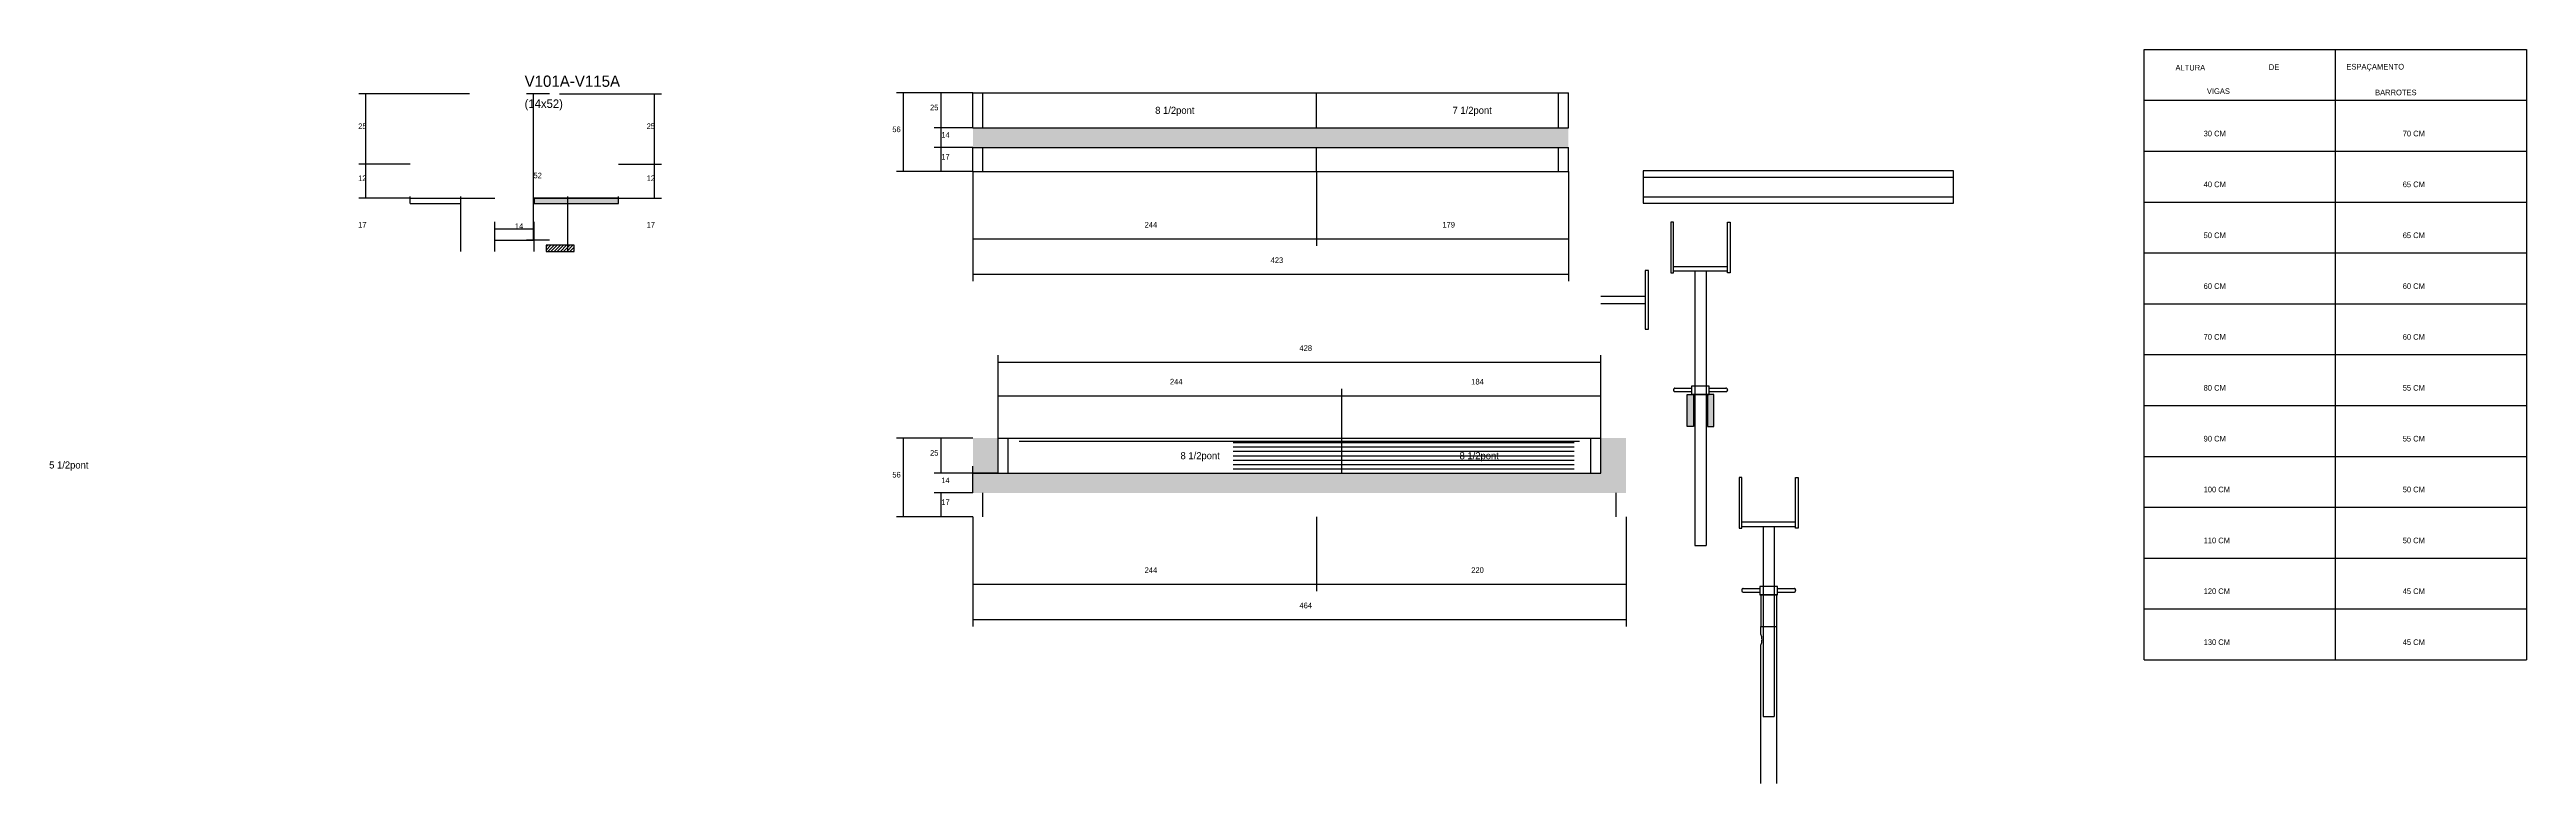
# Model space of a CAD drawing. Header units: metres. Extents: x -2848 to 22762, y -49062 to 1016.
# Drawn here: x 14063 to 15822, y -40090 to -39568 of the extents above; entities that cross this region are included whole.
import ezdxf

# ---------------------------------------------------------------- set-up
doc = ezdxf.new("R2010")
doc.units = ezdxf.units.M
for name, color, linetype in [('BARRA DE ANCORAGEM', 7, 'Continuous'), ('COTA', 4, 'Continuous'), ('Cota Seção (2x)', 4, 'Continuous'), ('Escoras', 2, 'Continuous'), ('Forcador', 251, 'Continuous'), ('GARFOS', 7, 'Continuous'), ('Hachura', 253, 'Continuous'), ('Madeira', 126, 'Continuous'), ('NOMENCLATURA', 7, 'Continuous'), ('Painéis', 200, 'Continuous'), ('Perfil Metálico', 251, 'Continuous'), ('SARR_2.2x7', 40, 'Continuous'), ('Texto Seção', 7, 'Continuous')]:
    doc.layers.add(name, color=color, linetype=linetype)

msp = doc.modelspace()

# ---------------------------------------------------------------- hatches: boundary and pattern name
at = {"layer": 'COTA'}
h = msp.add_hatch(dxfattribs=at)
h.set_pattern_fill('AR-CONC', scale=0.03)
h.paths.add_polyline_path([(14718.4, -39624.2), (14718.4, -39638.2), (15141.4, -39638.2), (15141.4, -39624.2)])
h = msp.add_hatch(dxfattribs=at)
h.set_pattern_fill('AR-CONC', scale=0.03)
h.paths.add_polyline_path([(15164.4, -39869.6), (14736.4, -39869.6), (14736.4, -39844.6), (14718.4, -39844.6), (14718.4, -39883.6), (15182.4, -39883.6), (15182.4, -39844.6), (15164.4, -39844.6)])
at = {"layer": 'Hachura'}
h = msp.add_hatch(color=8, dxfattribs=at)
h.dxf.hatch_style = 1
h.paths.add_polyline_path([(14466.8, -39678), (14466.8, -39674), (14466.8, -39674), (14406.8, -39674), (14406.8, -39674), (14406.8, -39678), (14406.8, -39678), (14466.8, -39678)])
h = msp.add_hatch(dxfattribs=at)
h.set_pattern_fill('ANSI31', scale=0.5)
h.paths.add_polyline_path([(14435.2, -39712), (14435.2, -39707.6), (14435.2, -39707.6), (14415.2, -39707.6), (14415.2, -39707.6), (14415.2, -39712), (14415.2, -39712), (14435.2, -39712)])
at = {"layer": 'Perfil Metálico'}
h = msp.add_hatch(color=8, dxfattribs=at)
h.dxf.hatch_style = 1
h.paths.add_polyline_path([(15225.8, -39836.3), (15230.3, -39836.3), (15230.3, -39813.5), (15225.8, -39813.5)])
h = msp.add_hatch(color=8, dxfattribs=at)
h.dxf.hatch_style = 1
h.paths.add_polyline_path([(15240.2, -39836.3), (15244.7, -39836.3), (15244.7, -39813.5), (15240.2, -39813.5)])

# ---------------------------------------------------------------- linework, layer by layer
at = {"layer": 'BARRA DE ANCORAGEM'}
for p, q in [((15164.4, -39743.7), (15196, -39743.7)), ((15164.4, -39749), (15196, -39749))]:
    msp.add_line(p, q, dxfattribs=at)
msp.add_lwpolyline([(15198.4, -39767.2), (15198.4, -39725.5), (15196, -39725.5), (15196, -39767.2)], close=True, dxfattribs=at)
at = {"layer": 'COTA'}
for p, q in [((14360.8, -39600), (14282.3, -39600)), ((14287.3, -39650), (14287.3, -39600)), ((14424.8, -39600), (14497.2, -39600)), ((14492.2, -39650), (14492.2, -39600)), ((14718.4, -39599.2), (14664.2, -39599.2)), ((14669.2, -39655.2), (14669.2, -39599.2)), ((14718.4, -39599.2), (14691, -39599.2)), ((14696, -39624.2), (14696, -39599.2)), ((14718.4, -39624.2), (14691, -39624.2)), ((14718.4, -39624.2), (14691, -39624.2)), ((14696, -39638.2), (14696, -39624.2)), ((14318.8, -39650), (14282.3, -39650)), ((14318.8, -39650), (14282.3, -39650)), ((14287.3, -39674), (14287.3, -39650)), ((14466.8, -39650), (14497.2, -39650)), ((14466.8, -39650), (14497.2, -39650)), ((14492.2, -39674), (14492.2, -39650)), ((14718.4, -39655.2), (14664.2, -39655.2)), ((14718.4, -39638.2), (14691, -39638.2)), ((14718.4, -39638.2), (14691, -39638.2)), ((14718.4, -39655.2), (14691, -39655.2)), ((14696, -39655.2), (14696, -39638.2)), ((14718.4, -39655.2), (14718.4, -39708)), ((14718.4, -39655.2), (14718.4, -39733.2)), ((14962.4, -39655.2), (14962.4, -39708)), ((14962.4, -39655.2), (14962.4, -39708)), ((15141.4, -39655.2), (15141.4, -39708)), ((15141.4, -39655.2), (15141.4, -39733.2)), ((14318.8, -39674), (14282.3, -39674)), ((14318.8, -39678), (14318.8, -39673)), ((14318.8, -39678), (14354.8, -39678)), ((14354.8, -39712), (14354.8, -39673)), ((14430.8, -39712), (14430.8, -39673)), ((14430.8, -39678), (14466.8, -39678)), ((14466.8, -39678), (14466.8, -39673)), ((14466.8, -39674), (14497.2, -39674)), ((14718.4, -39703), (14962.4, -39703)), ((14962.4, -39703), (15141.4, -39703)), ((14718.4, -39728.2), (15141.4, -39728.2)), ((14736.4, -39844.6), (14736.4, -39785.6)), ((14736.4, -39790.6), (15164.4, -39790.6)), ((15164.4, -39844.6), (15164.4, -39785.6)), ((14736.4, -39844.6), (14736.4, -39809.5)), ((14980.4, -39844.6), (14980.4, -39809.5)), ((14980.4, -39844.6), (14980.4, -39809.5)), ((15164.4, -39844.6), (15164.4, -39809.5)), ((14736.4, -39814.5), (14980.4, -39814.5)), ((14980.4, -39814.5), (15164.4, -39814.5)), ((14718.4, -39844.6), (14664.2, -39844.6)), ((14669.2, -39900.6), (14669.2, -39844.6)), ((14718.4, -39844.6), (14691, -39844.6)), ((14696, -39869.6), (14696, -39844.6)), ((14718.4, -39883.6), (14718.4, -39864.6)), ((14736.4, -39869.6), (14736.4, -39864.6)), ((14736.4, -39869.6), (14691, -39869.6)), ((14718.4, -39883.6), (14691, -39883.6)), ((14696, -39900.6), (14696, -39883.6)), ((14718.4, -39869.6), (14736.4, -39869.6)), ((14718.4, -39900.6), (14664.2, -39900.6)), ((14718.4, -39900.6), (14691, -39900.6)), ((14718.4, -39900.6), (14718.4, -39953.4)), ((14718.4, -39900.6), (14718.4, -39978.5)), ((14962.4, -39900.6), (14962.4, -39953.4)), ((14962.4, -39900.6), (14962.4, -39953.4)), ((15182.4, -39900.6), (15182.4, -39953.4)), ((15182.4, -39900.6), (15182.4, -39978.5)), ((14718.4, -39948.4), (14962.4, -39948.4)), ((14962.4, -39948.4), (15182.4, -39948.4)), ((14718.4, -39973.5), (15182.4, -39973.5))]:
    msp.add_line(p, q, dxfattribs=at)
at = {"layer": 'Cota Seção (2x)'}
for p, q in [((14417.8, -39600), (14401.3, -39600)), ((14406.3, -39704), (14406.3, -39600)), ((14378.8, -39712), (14378.8, -39691)), ((14378.8, -39696), (14406.8, -39696)), ((14417.8, -39704), (14401.3, -39704)), ((14406.8, -39712), (14406.8, -39691))]:
    msp.add_line(p, q, dxfattribs=at)
at = {"layer": 'Escoras'}
for p, q in [((15240.9, -39813.5), (15229.6, -39813.5)), ((15289.3, -39955.9), (15278.1, -39955.9)), ((15278.1, -39955.9), (15278.1, -39978.4)), ((15289.3, -39955.9), (15289.3, -40090)), ((15278.1, -39978.4), (15289.3, -39978.4)), ((15278.1, -39984), (15278.1, -39978.4)), ((15278.3, -39984.6), (15278.1, -39984)), ((15278.6, -39985.2), (15278.3, -39984.6)), ((15278.7, -39985.9), (15278.6, -39985.2)), ((15278.9, -39986.5), (15278.7, -39985.9)), ((15278.7, -39989.8), (15278.9, -39989.2)), ((15278.9, -39987.2), (15278.9, -39986.5)), ((15279, -39987.8), (15278.9, -39987.2)), ((15278.9, -39988.5), (15279, -39987.8)), ((15278.9, -39989.2), (15278.9, -39988.5)), ((15278.1, -39991.7), (15278.3, -39991.1)), ((15278.1, -40090), (15278.1, -39991.7)), ((15278.3, -39991.1), (15278.6, -39990.5)), ((15278.6, -39990.5), (15278.7, -39989.8))]:
    msp.add_line(p, q, dxfattribs=at)
at = {"layer": 'Forcador'}
for p, q in [((15216.1, -39722.6), (15254.4, -39722.6)), ((15216.1, -39725.8), (15254.4, -39725.8)), ((15231.3, -39725.8), (15231.3, -39836.3)), ((15239.2, -39725.8), (15239.2, -39836.3)), ((15216.2, -39809.8), (15216.1, -39809.9)), ((15216.1, -39809.9), (15216.1, -39810)), ((15216.1, -39810), (15216.1, -39810.2)), ((15216.1, -39810.2), (15216.1, -39810.6)), ((15216.1, -39810.6), (15216.1, -39810.8)), ((15216.1, -39810.8), (15216.1, -39810.9)), ((15216.1, -39810.9), (15216.2, -39811)), ((15216.3, -39809.6), (15216.2, -39809.7)), ((15216.2, -39809.7), (15216.2, -39809.8)), ((15216.2, -39811), (15216.2, -39811.1)), ((15216.2, -39811.1), (15216.3, -39811.2)), ((15216.4, -39809.5), (15216.3, -39809.6)), ((15216.3, -39811.2), (15216.4, -39811.3)), ((15216.5, -39809.4), (15216.4, -39809.5)), ((15216.4, -39811.3), (15216.5, -39811.4)), ((15216.6, -39809.3), (15216.5, -39809.4)), ((15216.5, -39811.4), (15216.6, -39811.5)), ((15216.7, -39809.2), (15216.6, -39809.3)), ((15216.6, -39811.5), (15216.7, -39811.6)), ((15216.9, -39809.2), (15216.7, -39809.2)), ((15216.7, -39811.6), (15216.9, -39811.6)), ((15217, -39809.2), (15216.9, -39809.2)), ((15216.9, -39811.6), (15217, -39811.6)), ((15217.1, -39809.2), (15217, -39809.2)), ((15217, -39811.6), (15217.1, -39811.6)), ((15217.1, -39809.2), (15228.9, -39809.2)), ((15217.1, -39811.6), (15228.9, -39811.6)), ((15241.5, -39809.2), (15253.3, -39809.2)), ((15241.5, -39811.6), (15253.3, -39811.6)), ((15253.5, -39809.2), (15253.3, -39809.2)), ((15253.3, -39811.6), (15253.5, -39811.6)), ((15253.6, -39809.2), (15253.5, -39809.2)), ((15253.5, -39811.6), (15253.6, -39811.6)), ((15253.7, -39809.2), (15253.6, -39809.2)), ((15253.6, -39811.6), (15253.7, -39811.6)), ((15253.9, -39809.3), (15253.7, -39809.2)), ((15253.7, -39811.6), (15253.9, -39811.5)), ((15254, -39809.4), (15253.9, -39809.3)), ((15253.9, -39811.5), (15254, -39811.4)), ((15254.1, -39809.5), (15254, -39809.4)), ((15254, -39811.4), (15254.1, -39811.3)), ((15254.2, -39809.6), (15254.1, -39809.5)), ((15254.1, -39811.3), (15254.2, -39811.2)), ((15254.2, -39809.7), (15254.2, -39809.6)), ((15254.3, -39809.8), (15254.2, -39809.7)), ((15254.2, -39811.1), (15254.3, -39811)), ((15254.2, -39811.2), (15254.2, -39811.1)), ((15254.3, -39809.9), (15254.3, -39809.8)), ((15254.4, -39810), (15254.3, -39809.9)), ((15254.3, -39810.9), (15254.4, -39810.8)), ((15254.3, -39811), (15254.3, -39810.9)), ((15254.4, -39810.2), (15254.4, -39810)), ((15254.4, -39810.2), (15254.4, -39810.6)), ((15254.4, -39810.8), (15254.4, -39810.6)), ((15231.3, -39836.3), (15231.3, -39859.1)), ((15239.2, -39836.3), (15239.2, -39859.1)), ((15231.3, -39859.1), (15231.3, -39920.8)), ((15239.2, -39859.1), (15239.2, -39920.8)), ((15264.6, -39904.1), (15302.8, -39904.1)), ((15264.6, -39907.3), (15302.8, -39907.3)), ((15279.7, -39907.3), (15279.7, -40042.3)), ((15287.6, -39907.3), (15287.6, -40042.3)), ((15231.3, -39920.8), (15239.2, -39920.8)), ((15264.7, -39952), (15264.6, -39952.1)), ((15264.6, -39952.1), (15264.6, -39952.3)), ((15264.6, -39952.3), (15264.6, -39952.4)), ((15264.6, -39952.4), (15264.6, -39952.5)), ((15264.6, -39952.5), (15264.6, -39953)), ((15264.6, -39953), (15264.6, -39953.1)), ((15264.6, -39953.1), (15264.6, -39953.2)), ((15264.6, -39953.2), (15264.6, -39953.4)), ((15264.6, -39953.4), (15264.7, -39953.5)), ((15264.8, -39951.9), (15264.7, -39952)), ((15264.7, -39953.5), (15264.8, -39953.6)), ((15264.9, -39951.8), (15264.8, -39951.9)), ((15264.8, -39953.6), (15264.9, -39953.7)), ((15265, -39951.7), (15264.9, -39951.8)), ((15264.9, -39953.7), (15265, -39953.8)), ((15265.1, -39951.6), (15265, -39951.7)), ((15265, -39953.8), (15265.1, -39953.9)), ((15265.2, -39951.6), (15265.1, -39951.6)), ((15265.1, -39953.9), (15265.2, -39953.9)), ((15265.3, -39951.5), (15265.2, -39951.6)), ((15265.2, -39953.9), (15265.3, -39954)), ((15265.4, -39951.5), (15265.3, -39951.5)), ((15265.3, -39954), (15265.4, -39954)), ((15265.6, -39951.5), (15265.4, -39951.5)), ((15265.4, -39954), (15265.6, -39954)), ((15265.6, -39951.5), (15277.4, -39951.5)), ((15265.6, -39954), (15277.4, -39954)), ((15290, -39951.5), (15301.8, -39951.5)), ((15290, -39954), (15301.8, -39954)), ((15301.9, -39951.5), (15301.8, -39951.5)), ((15301.8, -39954), (15301.9, -39954)), ((15302.1, -39951.5), (15301.9, -39951.5)), ((15301.9, -39954), (15302.1, -39954)), ((15302.2, -39951.6), (15302.1, -39951.5)), ((15302.1, -39954), (15302.2, -39953.9)), ((15302.3, -39951.6), (15302.2, -39951.6)), ((15302.2, -39953.9), (15302.3, -39953.9)), ((15302.4, -39951.7), (15302.3, -39951.6)), ((15302.3, -39953.9), (15302.4, -39953.8)), ((15302.5, -39951.8), (15302.4, -39951.7)), ((15302.4, -39953.8), (15302.5, -39953.7)), ((15302.6, -39951.9), (15302.5, -39951.8)), ((15302.5, -39953.7), (15302.6, -39953.6)), ((15302.7, -39952), (15302.6, -39951.9)), ((15302.6, -39953.6), (15302.7, -39953.5)), ((15302.7, -39952.1), (15302.7, -39952)), ((15302.8, -39952.3), (15302.7, -39952.1)), ((15302.7, -39953.4), (15302.8, -39953.2)), ((15302.7, -39953.5), (15302.7, -39953.4)), ((15302.8, -39952.4), (15302.8, -39952.3)), ((15302.8, -39952.5), (15302.8, -39952.4)), ((15302.8, -39952.5), (15302.8, -39953)), ((15302.8, -39953.1), (15302.8, -39953)), ((15302.8, -39953.2), (15302.8, -39953.1)), ((15279.7, -40042.3), (15287.6, -40042.3))]:
    msp.add_line(p, q, dxfattribs=at)
for points in [[(15214.2, -39691.1), (15214.2, -39727.1), (15216.1, -39727.1), (15216.1, -39691.1)], [(15256.3, -39691.1), (15256.3, -39727.1), (15254.4, -39727.1), (15254.4, -39691.1)], [(15228.9, -39807.7), (15228.9, -39813.5), (15241.5, -39813.5), (15241.5, -39807.7)], [(15262.6, -39872.6), (15262.6, -39908.6), (15264.6, -39908.6), (15264.6, -39872.6)], [(15304.7, -39872.6), (15304.7, -39908.6), (15302.8, -39908.6), (15302.8, -39872.6)], [(15277.4, -39950), (15277.4, -39955.9), (15290, -39955.9), (15290, -39950)]]:
    msp.add_lwpolyline(points, close=True, dxfattribs=at)
at = {"layer": 'GARFOS'}
for p, q in [((15550.4, -40002.1), (15550.4, -39568.5)), ((15550.4, -39568.5), (15821.9, -39568.5)), ((15686.1, -39568.5), (15686.1, -40002.1)), ((15821.9, -39568.5), (15821.9, -40002.1)), ((15550.4, -39604.6), (15821.9, -39604.6)), ((15550.4, -39640.7), (15821.9, -39640.7)), ((15550.4, -39676.9), (15821.9, -39676.9)), ((15550.4, -39713), (15821.9, -39713)), ((15550.4, -39749.1), (15821.9, -39749.1)), ((15550.4, -39785.3), (15821.9, -39785.3)), ((15550.4, -39821.4), (15821.9, -39821.4)), ((15550.4, -39857.6), (15821.9, -39857.6)), ((15550.4, -39893.7), (15821.9, -39893.7)), ((15550.4, -39929.8), (15821.9, -39929.8)), ((15550.4, -39966), (15821.9, -39966)), ((15550.4, -40002.1), (15821.9, -40002.1))]:
    msp.add_line(p, q, dxfattribs=at)
at = {"layer": 'Madeira'}
msp.add_lwpolyline([(14435.2, -39712), (14435.2, -39707.6), (14415.2, -39707.6), (14415.2, -39712)], close=True, dxfattribs=at)
at = {"layer": 'Painéis'}
for p, q in [((14718.4, -39599.2), (15141.4, -39599.2)), ((14718.4, -39624.2), (14718.4, -39599.2)), ((14962.4, -39624.2), (14962.4, -39599.2)), ((15141.4, -39624.2), (15141.4, -39599.2)), ((14718.4, -39624.2), (15141.4, -39624.2)), ((14718.4, -39638.2), (15141.4, -39638.2)), ((14718.4, -39655.2), (14718.4, -39638.2)), ((14718.4, -39655.2), (15141.4, -39655.2)), ((14962.4, -39655.2), (14962.4, -39638.2)), ((15141.4, -39655.2), (15141.4, -39638.2)), ((14318.8, -39674), (14378.8, -39674)), ((14406.8, -39674), (14466.8, -39674)), ((14378.8, -39704), (14406.8, -39704)), ((14736.4, -39844.6), (15164.4, -39844.6)), ((14736.4, -39869.6), (14736.4, -39844.6)), ((14980.4, -39869.6), (14980.4, -39844.6)), ((15164.4, -39869.6), (15164.4, -39844.6)), ((14736.4, -39869.6), (15164.4, -39869.6))]:
    msp.add_line(p, q, dxfattribs=at)
msp.add_lwpolyline([(14466.8, -39678), (14466.8, -39674), (14406.8, -39674), (14406.8, -39678)], close=True, dxfattribs=at)
at = {"layer": 'Perfil Metálico'}
for p, q in [((15194.4, -39659.3), (15414.9, -39659.3)), ((15194.4, -39673.1), (15414.9, -39673.1))]:
    msp.add_line(p, q, dxfattribs=at)
for points in [[(15194.4, -39677.6), (15414.9, -39677.6), (15414.9, -39654.8), (15194.4, -39654.8)], [(15230.3, -39836.3), (15225.8, -39836.3), (15225.8, -39813.5), (15230.3, -39813.5)], [(15240.2, -39836.3), (15244.7, -39836.3), (15244.7, -39813.5), (15240.2, -39813.5)]]:
    msp.add_lwpolyline(points, close=True, dxfattribs=at)
at = {"layer": 'SARR_2.2x7'}
for p, q in [((14725.4, -39624.2), (14725.4, -39599.2)), ((15134.4, -39624.2), (15134.4, -39599.2)), ((14725.4, -39655.2), (14725.4, -39638.2)), ((15134.4, -39655.2), (15134.4, -39638.2)), ((14743.4, -39869.6), (14743.4, -39844.6)), ((14751.4, -39846.8), (14980.4, -39846.8)), ((14903.4, -39847.7), (15145.4, -39847.7)), ((14980.4, -39846.8), (15149.4, -39846.8)), ((15157.4, -39869.6), (15157.4, -39844.6)), ((14903.4, -39850.8), (15145.4, -39850.8)), ((14903.4, -39854), (15145.4, -39854)), ((14903.4, -39857.1), (15145.4, -39857.1)), ((14903.4, -39860.2), (15145.4, -39860.2)), ((14903.4, -39863.3), (15145.4, -39863.3)), ((14725.4, -39900.6), (14725.4, -39883.6)), ((14903.4, -39866.5), (15145.4, -39866.5)), ((15175.4, -39900.6), (15175.4, -39883.6))]:
    msp.add_line(p, q, dxfattribs=at)

# ---------------------------------------------------------------- texts
at = {"layer": 'COTA'}
for s, p in [('25', (14688, -39611.7)), ('25', (14281.8, -39625)), ('25', (14486.7, -39625)), ('56', (14661.2, -39627.2)), ('14', (14696, -39631.2)), ('17', (14696, -39646.7)), ('12', (14281.8, -39662)), ('12', (14486.7, -39662)), ('17', (14281.8, -39695)), ('17', (14486.7, -39695)), ('244', (14840.4, -39695)), ('179', (15051.9, -39695)), ('423', (14929.9, -39720.2)), ('428', (14950.4, -39782.6)), ('244', (14858.4, -39806.5)), ('184', (15072.4, -39806.5)), ('25', (14688, -39857.1)), ('56', (14661.2, -39872.6)), ('14', (14696, -39876.6)), ('17', (14696, -39892.1)), ('244', (14840.4, -39940.4)), ('220', (15072.4, -39940.4)), ('464', (14950.4, -39965.5))]:
    msp.add_text(s, height=4, dxfattribs=at).set_placement(p)
at = {"layer": 'Cota Seção (2x)'}
for s, p in [('52', (14406.3, -39660)), ('14', (14393.1, -39696))]:
    msp.add_text(s, height=4, dxfattribs=at).set_placement(p)
at = {"layer": 'GARFOS'}
for s, p in [('ALTURA   ', (15572.6, -39583.4)), ('DE', (15638.9, -39583)), ('ESPAÇAMENTO', (15694, -39582.7)), ('VIGAS', (15594.9, -39600.1)), ('BARROTES', (15714.4, -39601)), ('30 CM', (15592.6, -39630.2)), ('70 CM', (15734, -39630.2)), ('40 CM', (15592.6, -39666.3)), ('65 CM', (15734, -39666.3)), ('50 CM', (15592.6, -39702.5)), ('65 CM', (15734, -39702.5)), ('60 CM', (15592.6, -39738.6)), ('60 CM', (15734, -39738.6)), ('70 CM', (15592.6, -39774.7)), ('60 CM', (15734, -39774.7)), ('80 CM', (15592.6, -39810.9)), ('55 CM', (15734, -39810.9)), ('90 CM', (15592.6, -39847)), ('55 CM', (15734, -39847)), ('100 CM', (15592.6, -39883.1)), ('50 CM', (15734, -39883.1)), ('110 CM', (15592.6, -39919.3)), ('50 CM', (15734, -39919.3)), ('120 CM', (15592.6, -39955.4)), ('45 CM', (15734, -39955.4)), ('130 CM', (15592.6, -39991.6)), ('45 CM', (15734, -39991.6))]:
    msp.add_text(s, height=4, dxfattribs=at).set_placement(p)
at = {"layer": 'NOMENCLATURA'}
for s, p in [('8 1/2pont', (14847.9, -39614.2)), ('7 1/2pont', (15059.1, -39614.2)), ('5 1/2pont', (14062.3, -39866.2)), ('8 1/2pont', (14865.9, -39859.6)), ('8 1/2pont', (15064.1, -39859.6))]:
    msp.add_text(s, height=5, dxfattribs=at).set_placement(p)
at = {"layer": 'Texto Seção'}
for s, height, p in [('V101A-V115A', 8, (14400, -39595)), ('(14x52)', 6, (14400, -39610))]:
    msp.add_text(s, height=height, dxfattribs=at).set_placement(p)

doc.saveas('drawing.dxf')
